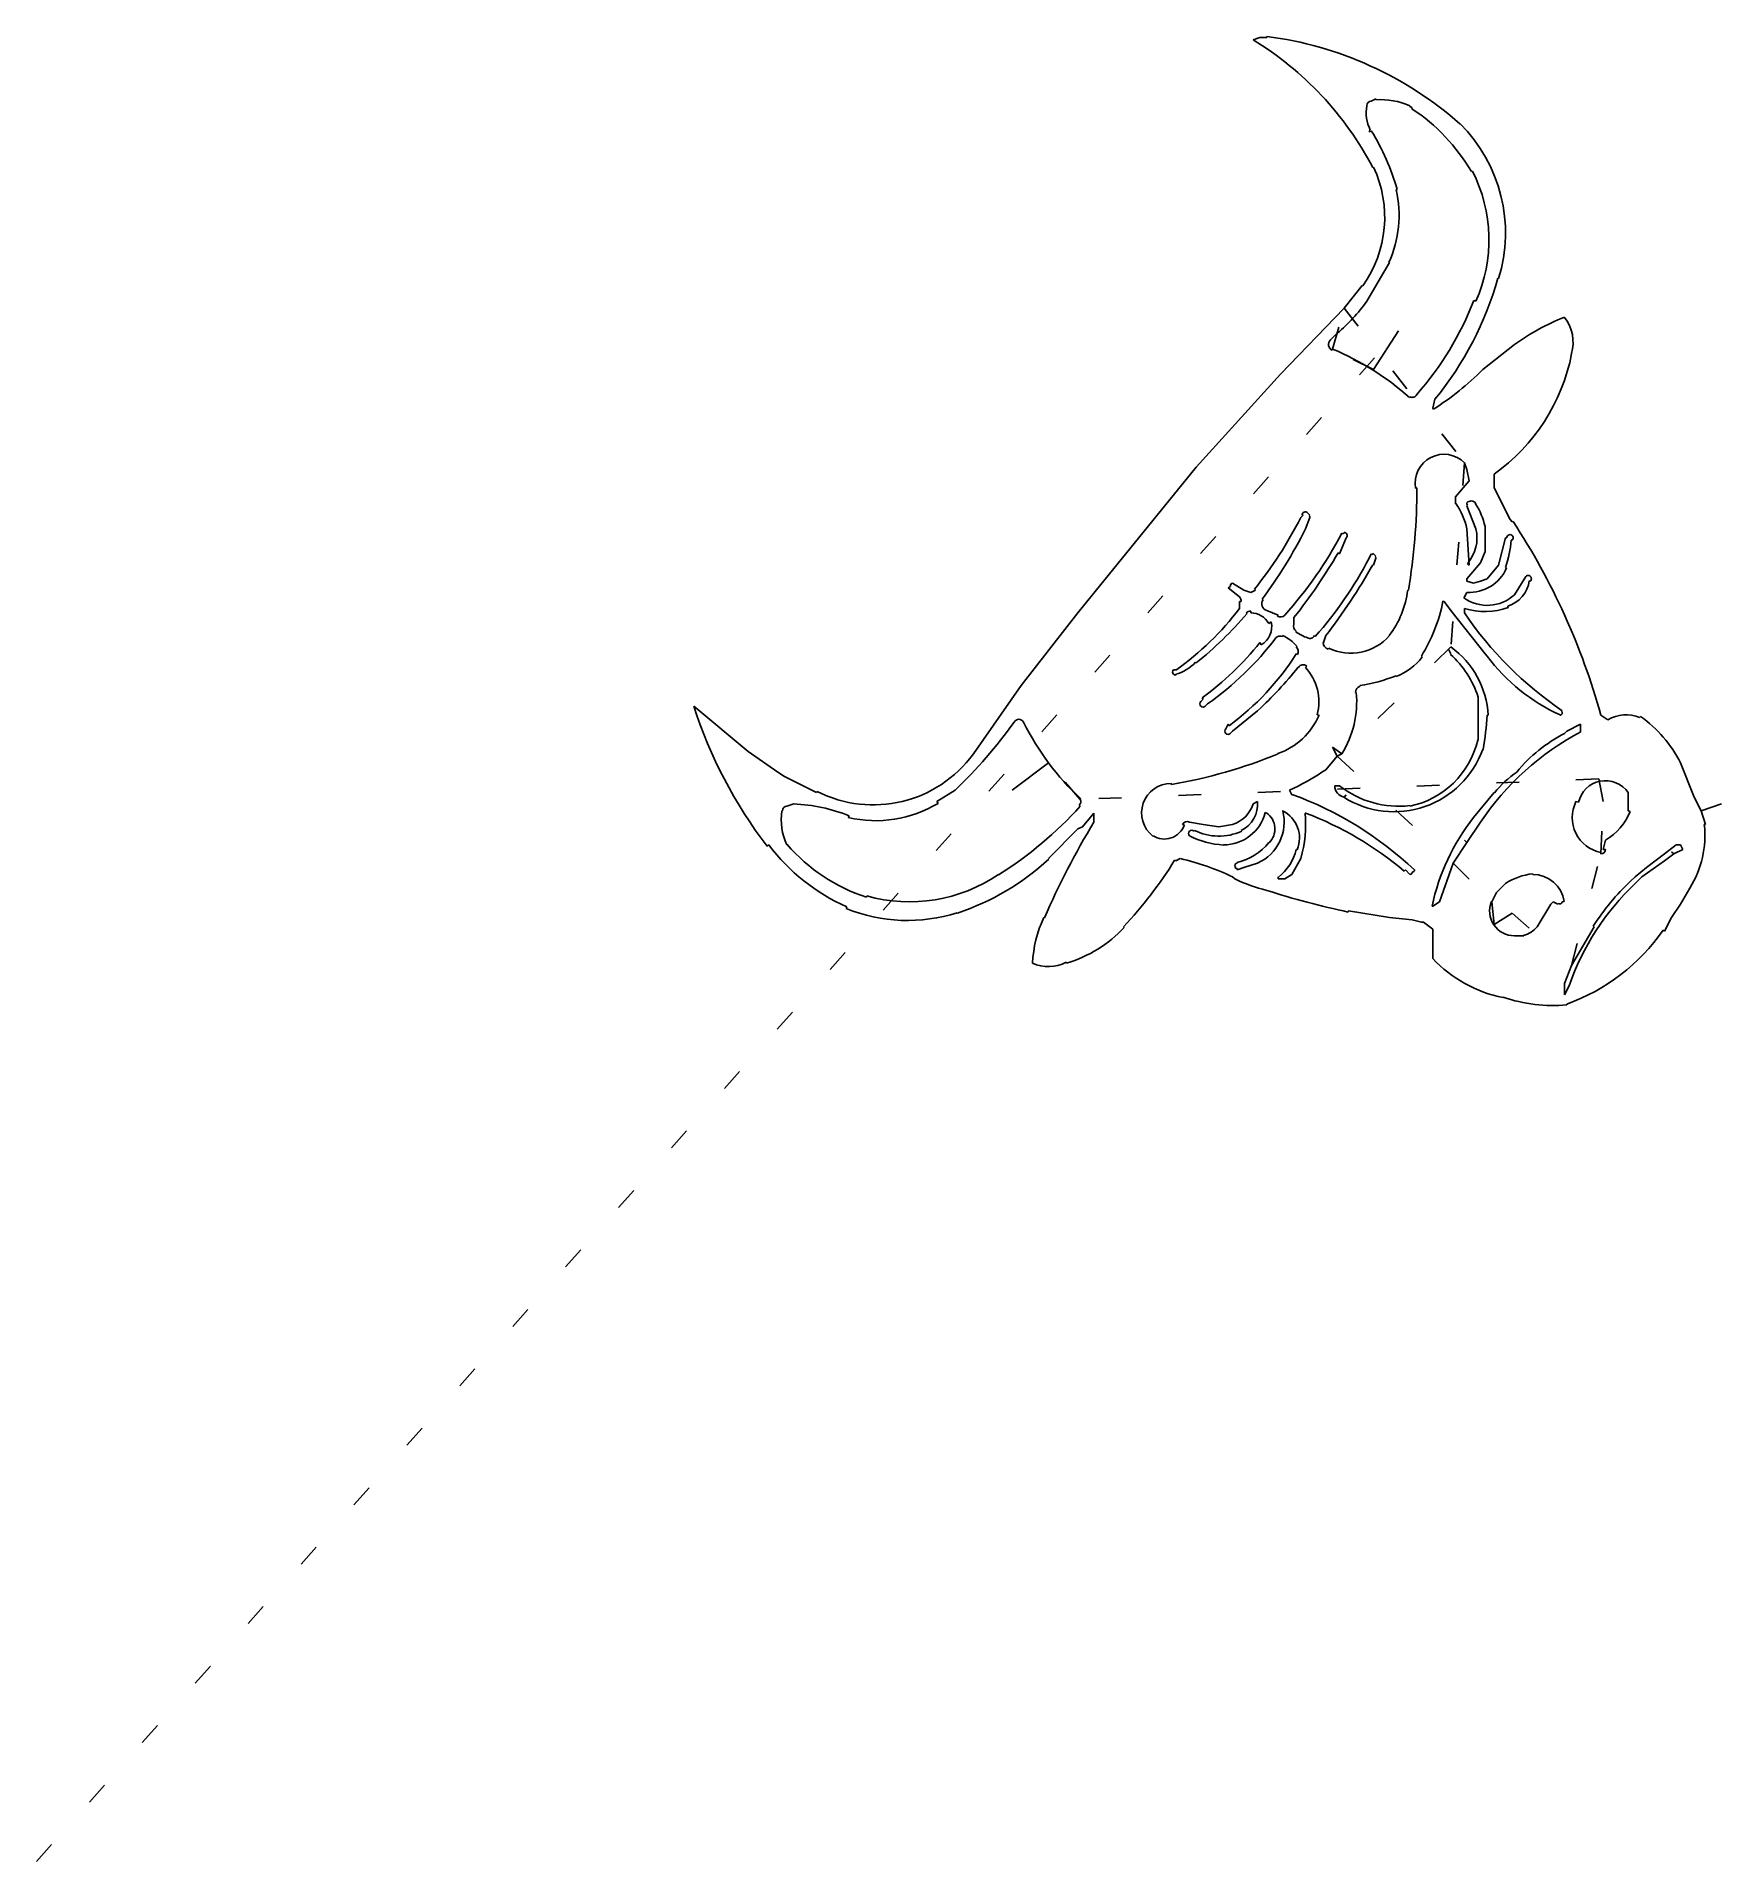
# Model space of a CAD drawing. Extents: x 0 to 7.41, y 0 to 8.02.
import ezdxf

# ---------------------------------------------------------------- set-up
doc = ezdxf.new("R2010")
doc.units = 0
doc.linetypes.add('DOT', pattern=[0.25, 0, -0.25])

msp = doc.modelspace()

# ---------------------------------------------------------------- linework, layer by layer
at = {"layer": '1', "color": 7, "linetype": 'CONTINUOUS'}
for p, q in [((5.41, 8.02), (5.410546, 8.024288)), ((5.35, 8.01), (5.38, 8.02)), ((5.38, 8.02), (5.41, 8.02)), ((5.87, 7.74), (5.89, 7.75)), ((5.89, 7.75), (5.890221, 7.746357)), ((6.04, 7.72), (6.038944, 7.716833)), ((6.05, 7.71), (6.047873, 7.706739)), ((6.26, 7.64), (6.260885, 7.640885)), ((5.86, 7.61), (5.865598, 7.612799)), ((5.87, 7.61), (5.864505, 7.604505)), ((5.88, 7.45), (5.876346, 7.448087)), ((6.31, 7.43), (6.314628, 7.432353)), ((5.98, 7.35), (5.984327, 7.351278)), ((5.85, 6.86), (5.95, 7.03)), ((5.95, 7.03), (5.947421, 7.031152)), ((5.75, 6.83), (5.83, 6.93)), ((5.83, 6.93), (5.83228, 6.928372)), ((6.43, 6.96), (6.42625, 6.961045)), ((5.47, 6.54), (5.75, 6.83)), ((6.33, 6.86), (6.32092, 6.863535)), ((6.72, 6.79), (6.719336, 6.789478)), ((5.69, 6.69), (5.72, 6.72)), ((5.72, 6.72), (5.720364, 6.719573)), ((5.99, 6.73), (5.88, 6.56)), ((6.36, 6.56), (6.5, 6.67)), ((6.5, 6.67), (6.500377, 6.669488)), ((6.75, 6.63), (6.750987, 6.62981)), ((5.1, 6.13), (5.47, 6.54)), ((6.04, 6.44), (6.037568, 6.437267)), ((6.15, 6.43), (6.14, 6.39)), ((6.14, 6.39), (6.142864, 6.385462)), ((4.58, 5.49), (5.1, 6.13)), ((6.28, 6.15), (6.29, 6.12)), ((6.29, 6.12), (6.3, 6.07)), ((6.41, 6.1), (6.41, 6.04)), ((6.07, 6.04), (6.064453, 6.039075)), ((6.3, 6.07), (6.24, 6)), ((6.41, 6.04), (6.48, 5.9)), ((6.24, 6), (6.24, 5.97)), ((6.24, 5.97), (6.241659, 5.971175)), ((6.29, 5.96), (6.292929, 5.962929)), ((6.33, 5.86), (6.29, 5.96)), ((6.33, 5.97), (6.328263, 5.968842)), ((5.56, 5.91), (5.57, 5.92)), ((5.57, 5.92), (5.565858, 5.92)), ((5.6, 5.91), (5.58, 5.86)), ((5.58, 5.86), (5.581202, 5.859387)), ((5.59, 5.93), (5.6, 5.92)), ((5.6, 5.92), (5.597071, 5.917071)), ((6.29, 5.86), (6.3, 5.7)), ((6.37, 5.87), (6.37, 5.76)), ((6.48, 5.9), (6.49, 5.89)), ((6.49, 5.89), (6.493373, 5.892209)), ((5.76, 5.82), (5.73, 5.75)), ((5.74, 5.84), (5.742929, 5.837071)), ((5.75, 5.84), (5.75, 5.844142)), ((6.43, 5.7), (6.46, 5.82)), ((6.46, 5.82), (6.465858, 5.82)), ((6.49, 5.81), (6.484994, 5.810334)), ((5.73, 5.75), (5.723661, 5.753663)), ((5.86, 5.73), (5.87, 5.75)), ((5.87, 5.75), (5.872929, 5.747071)), ((5.88, 5.7), (5.876736, 5.701845)), ((5.88, 5.75), (5.89, 5.74)), ((5.89, 5.73), (5.88, 5.7)), ((5.89, 5.74), (5.887071, 5.737071)), ((6.35, 5.71), (6.29, 5.64)), ((6.3, 5.7), (6.292598, 5.706344)), ((6.37, 5.76), (6.35, 5.71)), ((6.38, 5.64), (6.43, 5.7)), ((5.26, 5.62), (5.31, 5.59)), ((6.29, 5.64), (6.29, 5.63)), ((6.29, 5.63), (6.32, 5.62)), ((6.32, 5.62), (6.35, 5.63)), ((6.35, 5.63), (6.38, 5.64)), ((6.46, 5.69), (6.465163, 5.687741)), ((6.5, 5.57), (6.55, 5.65)), ((6.57, 5.63), (6.564648, 5.630765)), ((5.24, 5.6), (5.251056, 5.605528)), ((5.29, 5.56), (5.24, 5.6)), ((5.29, 5.51), (5.29, 5.54)), ((5.29, 5.54), (5.298284, 5.54)), ((5.31, 5.59), (5.34, 5.58)), ((5.34, 5.58), (5.36, 5.59)), ((5.36, 5.59), (5.355586, 5.593576)), ((5.39, 5.55), (5.393688, 5.547541)), ((6.03, 5.59), (6.033146, 5.58947)), ((6.19, 5.54), (6.185102, 5.540966)), ((6.22, 5.5), (6.19, 5.54)), ((6.28, 5.56), (6.277168, 5.556036)), ((6.29, 5.58), (6.28, 5.56)), ((4.33, 5.17), (4.58, 5.49)), ((5.32, 5.49), (5.323781, 5.486731)), ((5.34, 5.49), (5.34, 5.498284)), ((5.41, 5.5), (5.46, 5.48)), ((5.46, 5.48), (5.457351, 5.474702)), ((5.49, 5.48), (5.489473, 5.480475)), ((5.53, 5.47), (5.53, 5.44)), ((6.37, 5.31), (6.22, 5.5)), ((6.28, 5.51), (6.28, 5.49)), ((6.47, 5.52), (6.472167, 5.514365)), ((5.43, 5.45), (5.418674, 5.443708)), ((5.45, 5.38), (5.450373, 5.379715)), ((5.48, 5.39), (5.478944, 5.386833)), ((5.54, 5.41), (5.537803, 5.406888)), ((5.62, 5.39), (5.623738, 5.386697)), ((5.67, 5.39), (5.66, 5.36)), ((5.95, 5.39), (5.949229, 5.390584)), ((5.38, 5.36), (5.385742, 5.349952)), ((5.54, 5.34), (5.54332, 5.342809)), ((5.54, 5.31), (5.545298, 5.307351)), ((5.66, 5.36), (5.658377, 5.36)), ((5.68, 5.33), (5.682527, 5.335307)), ((6.09, 5.3), (6.094177, 5.296818)), ((6.22, 5.34), (6.21, 5.33)), ((6.21, 5.33), (6.22, 5.31)), ((6.22, 5.31), (6.217805, 5.307585)), ((6.38, 5.3), (6.37, 5.31)), ((5, 5.24), (5.01, 5.24)), ((5.01, 5.24), (5.010854, 5.23879)), ((5.01, 5.22), (5.01, 5.215858)), ((5.1, 5.27), (5.096897, 5.272881)), ((5.55, 5.25), (5.548787, 5.250982)), ((5.58, 5.25), (5.585811, 5.255811)), ((4.12, 4.87), (4.33, 5.17)), ((5.8, 5.14), (5.803788, 5.140352)), ((5.82, 5.17), (5.820513, 5.16846)), ((5.98, 5.21), (5.978651, 5.213421)), ((2.89, 5.08), (3.13, 4.88)), ((5.12, 5.1), (5.13, 5.11)), ((5.13, 5.11), (5.125501, 5.116193)), ((5.15, 5.09), (5.14, 5.08)), ((5.37, 5.06), (5.26, 4.97)), ((6.34, 5.12), (6.34, 4.93)), ((6.71, 5.06), (6.707071, 5.057071)), ((4.3, 5.01), (4.30007, 5.009949)), ((5.23, 4.98), (5.24, 5)), ((5.24, 5), (5.244376, 4.994039)), ((5.64, 5.04), (5.631589, 5.042294)), ((6.38, 5.04), (6.383564, 5.040183)), ((6.7, 5.04), (6.700602, 5.041328)), ((6.73, 4.97), (6.79, 5)), ((6.79, 5), (6.79, 4.97)), ((6.88, 5.04), (6.91, 5.02)), ((6.91, 5.02), (6.910172, 5.019721)), ((7.05, 5.03), (7.053686, 5.035138)), ((5.26, 4.97), (5.25, 4.96)), ((5.74, 4.87), (5.7, 4.9)), ((6.34, 4.93), (6.337876, 4.930503)), ((6.72, 4.96), (6.73, 4.97)), ((6.79, 4.97), (6.791524, 4.967136)), ((3.13, 4.88), (3.26, 4.79)), ((4.45, 4.83), (4.29, 4.71)), ((5.46, 4.87), (5.459307, 4.87201)), ((5.72, 4.86), (5.67, 4.8)), ((5.74, 4.87), (5.72, 4.86)), ((6.36, 4.89), (6.3621, 4.889665)), ((7.23, 4.83), (7.29, 4.68)), ((3.26, 4.79), (3.29, 4.77)), ((3.29, 4.77), (3.43, 4.7)), ((4.99, 4.74), (4.990829, 4.735239)), ((5.67, 4.8), (5.669653, 4.800501)), ((6.51, 4.79), (6.509543, 4.790378)), ((6.89, 4.66), (6.87, 4.76)), ((3.43, 4.7), (3.432741, 4.705373)), ((4.04, 4.71), (3.96, 4.66)), ((3.96, 4.66), (3.964569, 4.652385)), ((5.37, 4.66), (5.35, 4.65)), ((5.53, 4.72), (5.51, 4.71)), ((5.51, 4.71), (5.52, 4.69)), ((5.52, 4.69), (5.52075, 4.692056)), ((5.71, 4.73), (5.70901, 4.73)), ((5.73, 4.73), (5.71, 4.73)), ((5.75, 4.68), (5.76, 4.69)), ((6.32, 4.59), (6.41, 4.7)), ((6.41, 4.7), (6.411435, 4.698844)), ((6.77, 4.66), (6.78106, 4.657448)), ((7, 4.7), (7, 4.62)), ((7.29, 4.68), (7.32, 4.62)), ((3.28, 4.62), (3.278251, 4.62028)), ((3.33, 4.65), (3.3, 4.64)), ((3.57, 4.59), (3.573087, 4.59766)), ((4.59, 4.64), (4.585811, 4.644189)), ((4.65, 4.61), (4.6, 4.55)), ((4.65, 4.57), (4.65, 4.61)), ((5.41, 4.61), (5.403744, 4.611646)), ((5.48, 4.62), (5.480492, 4.620129)), ((5.58, 4.61), (5.578897, 4.609898)), ((6.04, 4.64), (6.039663, 4.642827)), ((7, 4.62), (7.008546, 4.616439)), ((7.32, 4.62), (7.41, 4.65)), ((7.32, 4.62), (7.34, 4.56)), ((4.58, 4.54), (4.45, 4.41)), ((4.6, 4.55), (4.58, 4.54)), ((4.91, 4.51), (4.90879, 4.508487)), ((5.04, 4.56), (5.048333, 4.556875)), ((5.13, 4.56), (5.07, 4.57)), ((5.09, 4.53), (5.091926, 4.533852)), ((5.2, 4.55), (5.13, 4.56)), ((5.26, 4.56), (5.2, 4.55)), ((5.3, 4.53), (5.29831, 4.533381)), ((6.35, 4.57), (6.29, 4.48)), ((7.34, 4.56), (7.334341, 4.559342)), ((3.22, 4.47), (3.212738, 4.464441)), ((3.3, 4.47), (3.301457, 4.471259)), ((5.22, 4.47), (5.219964, 4.469327)), ((5.42, 4.48), (5.420828, 4.479172)), ((5.54, 4.45), (5.543844, 4.448398)), ((6.29, 4.48), (6.23, 4.39)), ((6.29, 4.48), (6.28, 4.49)), ((6.88, 4.44), (6.879303, 4.436515)), ((6.88, 4.43), (6.88, 4.44)), ((6.9, 4.49), (6.89, 4.45)), ((6.89, 4.45), (6.9, 4.45)), ((7.08, 4.37), (7.16, 4.43)), ((7.16, 4.43), (7.21, 4.47)), ((7.2, 4.43), (7.16, 4.4)), ((7.2, 4.43), (7.19, 4.44)), ((7.24, 4.45), (7.2, 4.43)), ((7.21, 4.47), (7.23, 4.47)), ((7.23, 4.47), (7.24, 4.45)), ((4.23, 4.34), (4.231106, 4.338252)), ((4.45, 4.41), (4.452397, 4.407383)), ((5.01, 4.4), (5.005195, 4.402964)), ((5.03, 4.41), (5.01, 4.4)), ((5.27, 4.37), (5.272929, 4.372929)), ((5.28, 4.39), (5.279413, 4.392265)), ((5.31, 4.37), (5.28, 4.36)), ((5.28, 4.36), (5.28, 4.365858)), ((5.37, 4.39), (5.31, 4.37)), ((5.52, 4.34), (5.49, 4.32)), ((5.56, 4.41), (5.52, 4.34)), ((6.02, 4.36), (6.015167, 4.35427)), ((6.04, 4.34), (6.02, 4.36)), ((6.23, 4.39), (6.17, 4.22)), ((6.58, 4.34), (6.579677, 4.342911)), ((7.03, 4.33), (7.08, 4.37)), ((7.16, 4.4), (7.06, 4.33)), ((5.26, 4.33), (5.259842, 4.329661)), ((5.27, 4.32), (5.26, 4.33)), ((5.41, 4.27), (5.409985, 4.26994)), ((5.46, 4.32), (5.46, 4.33)), ((5.46, 4.33), (5.46113, 4.328522)), ((5.49, 4.32), (5.46, 4.32)), ((6.42, 4.26), (6.4, 4.22)), ((6.46, 4.3), (6.42, 4.26)), ((7.01, 4.31), (7.03, 4.33)), ((7.06, 4.33), (7.03, 4.3)), ((7.03, 4.3), (7.030493, 4.299475)), ((7.27, 4.28), (7.23, 4.21)), ((3.56, 4.19), (3.563122, 4.196919)), ((3.65, 4.24), (3.651574, 4.245549)), ((5.77, 4.18), (5.768915, 4.174804)), ((5.95, 4.15), (5.77, 4.18)), ((6.14, 4.2), (6.137319, 4.20056)), ((6.17, 4.22), (6.14, 4.2)), ((6.6, 4.11), (6.66, 4.21)), ((6.66, 4.21), (6.67, 4.22)), ((6.67, 4.22), (6.69, 4.21)), ((6.69, 4.21), (6.692929, 4.212929)), ((6.71, 4.22), (6.718372, 4.221288)), ((7.23, 4.21), (7.19, 4.15)), ((4.05, 4.17), (4.049433, 4.171778)), ((4.43, 4.15), (4.432241, 4.149022)), ((4.78, 4.11), (4.783791, 4.10639)), ((6.05, 4.14), (5.95, 4.15)), ((6.09, 4.13), (6.05, 4.14)), ((6.1, 4.13), (6.09, 4.13)), ((6.14, 4.1), (6.1, 4.13)), ((6.14, 3.97), (6.14, 4.1)), ((6.41, 4.12), (6.49, 4.17)), ((6.75, 3.94), (6.85, 4.11)), ((6.85, 4.11), (6.846262, 4.112359)), ((7.16, 4.09), (7.153481, 4.094554)), ((7.19, 4.15), (7.16, 4.09)), ((6.5, 4.07), (6.54, 4.07)), ((6.54, 4.07), (6.539565, 4.071413)), ((4.38, 3.95), (4.38049, 3.949981)), ((4.53, 3.95), (4.527896, 3.953945)), ((6.72, 3.86), (6.75, 3.94)), ((6.72, 3.81), (6.72, 3.86)), ((6.45, 3.8), (6.449624, 3.798184)), ((6.74, 3.85), (6.72, 3.81)), ((6.73, 3.77), (6.730315, 3.766434))]:
    msp.add_line(p, q, dxfattribs=at)
at = {"layer": '1', "color": 7, "linetype": 'DOT'}
for p, q in [((5.7, 6.65), (5.75, 6.83)), ((5.75, 6.83), (6.28, 6.15)), ((0, 0, 1), (5.99, 6.73)), ((5.7, 6.65), (5.697351, 6.644702)), ((5.88, 6.56), (5.7, 6.65)), ((6.28, 6.15), (6.22, 5.34)), ((6.22, 5.34), (5.74, 4.87)), ((5.7, 4.9), (5.72, 4.86)), ((4.59, 4.67), (4.45, 4.83)), ((5.72, 4.86), (6.23, 4.39)), ((6.87, 4.76), (4.59, 4.67)), ((4.59, 4.67), (4.59244, 4.672621)), ((5.75, 4.68), (5.749486, 4.679182)), ((5.76, 4.69), (5.75, 4.68)), ((6.88, 4.43), (6.89, 4.66)), ((7.41, 4.65), (7.32, 4.62)), ((6.28, 4.49), (6.29, 4.48)), ((6.75, 3.94), (6.88, 4.43)), ((7.19, 4.44), (7.2, 4.43)), ((6.23, 4.39), (6.4, 4.22)), ((6.4, 4.22), (6.397868, 4.220853)), ((6.4, 4.22), (6.41, 4.12)), ((6.49, 4.17), (6.75, 3.94))]:
    msp.add_line(p, q, dxfattribs=at)
at = {"layer": '1', "color": 7, "linetype": 'CONTINUOUS'}
for centre, radius, start, end in [((4.6, 6.78), 1.440625, 27.629247, 58.626995), ((5.21, 6.45), 1.58701, 48.576334, 82.740276), ((6.02, 7.69), 0.172627, 169.99202, 206.565051), ((5.87, 7.72), 0.02, 90, 180), ((5.91, 7.42), 0.326956, 66.571307, 93.468229), ((6.03, 7.69), 0.028284, 45, 71.565051), ((5.6, 7.02), 0.819878, 30.004921, 56.888658), ((5.78, 7.16), 0.680074, 342.897271, 405), ((5.89, 7.63), 0.036056, 213.690068, 225), ((4.93, 7.04), 1.099318, 16.448608, 31.23191), ((5.41, 7.23), 0.518941, 324.462322, 385.083594), ((5.72, 7.13), 0.667083, 336.124719, 386.952179), ((5.48, 7.24), 0.511957, 335.924502, 372.407419), ((5.03, 7.35), 1.449414, 320.599339, 344.433682), ((5.2, 7.33), 0.802122, 310.446232, 324.130176), ((5.02, 7.37), 1.39603, 318.775466, 338.728391), ((7.06, 5.91), 0.943398, 111.124719, 126.384352), ((6.58, 6.68), 0.1772, 343.61046, 398.157227), ((5.71, 6.67), 0.028284, 135, 243.434949), ((5.23, 5.53), 1.214619, 48.327404, 67.234991), ((5.92, 6.79), 0.846286, 305.380272, 349.088872), ((5.49, 7.42), 1.223315, 302.254711, 315.331186), ((6.05, 6.46), 0.022361, 243.434949, 333.434949), ((6.19, 6.06), 0.127279, 45, 189.462322), ((3.42, 6.03), 2.650019, 350.430916, 360.216209), ((6, 5.8), 0.296142, 11.689369, 35.311213), ((6.3, 5.97), 0.01, 90, 225), ((6.31, 5.96), 0.022361, 26.565051, 116.565051), ((6.09, 5.81), 0.286356, 12.094757, 33.690068), ((3.99, 6.7), 1.757555, 320.984952, 333.289158), ((3.6, 6.87), 2.224073, 323.593817, 332.973826), ((5.58, 5.92), 0.014142, 45, 180), ((5.59, 5.91), 0.01, 0, 45), ((6.16, 5.82), 0.174642, 319.398705, 373.24052), ((3.94, 4.22), 3.052212, 15.584401, 33.220868), ((4.18, 6.66), 1.762385, 317.988632, 332.271743), ((5.75, 5.83), 0.01, 90, 135), ((5.75, 5.83), 0.014142, 315, 450), ((6.04, 5.84), 0.445982, 340.346176, 356.185925), ((6.48, 5.82), 0.014142, 315, 540), ((3.74, 6.9), 2.29107, 321.379248, 329.976836), ((4.33, 6.53), 1.726528, 318.532295, 332.39602), ((3.58, 7), 2.638219, 322.391684, 330.524111), ((5.88, 5.74), 0.01, 90, 135), ((5.88, 5.73), 0.01, 0, 45), ((5.26, 5.61), 0.01, 90, 206.565051), ((6.3, 5.76), 0.180278, 266.82017, 336.370622), ((6.43, 5.65), 0.136015, 287.102729, 351.869898), ((6.56, 5.64), 0.014142, 315, 495), ((5.27, 5.54), 0.028284, 0, 45), ((5.42, 5.53), 0.031623, 146.309932, 251.565051), ((5.62, 5.64), 0.413038, 322.853313, 353.047043), ((5.48, 5.68), 0.718679, 328.079124, 348.84534), ((6.38, 5.7), 0.176918, 234.462322, 312.70939), ((4.29, 6.26), 1.25, 305.217593, 323.130102), ((3.99, 6.64), 1.763236, 309.015048, 319.151285), ((5.34, 5.47), 0.028284, 90, 135), ((5.34, 5.4), 0.09, 29.054604, 90), ((5.47, 5.5), 0.028284, 243.434949, 315), ((6.37, 5.78), 0.284605, 251.565051, 291.037511), ((7.6, 6.38), 1.592011, 213.98952, 236.01048), ((4.35, 6.22), 1.384522, 305.297143, 322.633331), ((5.34, 5.43), 0.092195, 299.744881, 372.528808), ((5.47, 5.36), 0.028284, 71.565051, 135), ((5.41, 5.23), 0.174642, 40.236358, 66.370622), ((5.55, 5.43), 0.022361, 153.434949, 243.434949), ((5.66, 5.58), 0.211896, 234.782407, 250.709954), ((5.6, 5.4), 0.022361, 243.434949, 333.434949), ((5.78, 5.54), 0.226716, 244.536655, 318.576334), ((4.36, 6.17), 1.302498, 305.995221, 321.546291), ((4.55, 5.94), 1.173456, 306.280253, 327.528808), ((5.52, 5.32), 0.028284, 333.434949, 405), ((5.69, 5.36), 0.031623, 180, 251.565051), ((5.88, 5.46), 0.269258, 291.801409, 322.696052), ((5.92, 4.98), 0.442719, 18.434949, 47.726311), ((5.99, 5.02), 0.394081, 2.935673, 54.293309), ((7.04, 5.79), 0.82201, 216.591088, 245.613629), ((5.01, 5.23), 0.014142, 135, 225), ((5.01, 5.23), 0.014142, 225, 270), ((4.96, 5.4), 0.186815, 285.524111, 317.121096), ((4.13, 6.4), 1.825705, 312.780344, 320.997401), ((5.57, 5.24), 0.022361, 45, 153.434949), ((5.42, 5.1), 0.219317, 344.744881, 403.15239), ((5.37, 5.1), 0.43566, 328.134022, 365.314546), ((5.83, 5.14), 0.03, 108.434949, 180), ((5.7, 5.92), 0.759539, 279.090277, 291.5226), ((4.84, 5.71), 2.049244, 197.904448, 217.431603), ((5.13, 5.09), 0.014142, 135, 225), ((5.13, 5.09), 0.014142, 225, 315), ((6.7, 5.05), 0.01, 0, 45), ((2.44, 6.36), 2.298369, 314.118596, 324.027613), ((4.32, 5), 0.022361, 26.565051, 153.434949), ((5.4, 5.54), 1.185116, 206.565051, 227.045408), ((5.24, 4.97), 0.014142, 135, 225), ((5.36, 5.16), 0.304631, 289.025606, 336.801409), ((4.48, 5.19), 1.905912, 350.933497, 355.486012), ((6.7, 5.05), 0.01, 270, 360), ((6.99, 4.89), 0.152315, 66.801409, 121.607502), ((6.72, 4.57), 0.572451, 27.012665, 54.344672), ((5.24, 4.97), 0.014142, 225, 315), ((5.96, 5.02), 0.38833, 281.888658, 346.675469), ((7.37, 3.88), 1.231463, 118.017894, 145.922805), ((7.03, 4.36), 0.675352, 117.323891, 140.411869), ((3.68, 5.19), 0.544059, 242.96914, 323.972627), ((4.6, 6.98), 2.27853, 279.876601, 292.174971), ((5.97, 5.03), 0.414367, 237.847705, 340.253163), ((4.99, 4.61), 0.13, 90, 231.340192), ((5.11, 5.61), 0.984124, 295.263099, 304.658355), ((6.77, 4.41), 0.460435, 124.380345, 141.146626), ((6.9, 4.63), 0.122066, 34.99202, 167.005383), ((4.57, 4.66), 0.022361, 315, 386.565051), ((5.24, 4.65), 0.130384, 296.565051, 364.398705), ((4.98, 3.21), 1.577625, 46.797932, 69.954751), ((5.76, 4.73), 0.05099, 180, 258.690068), ((5.99, 5.06), 0.420119, 231.766175, 276.788975), ((6.91, 4.59), 0.156525, 153.434949, 258.690068), ((3.53, 4.58), 0.254951, 170.909723, 205.559965), ((3.3, 4.62), 0.02, 90, 180), ((3.3, 3.92), 0.730616, 68.051301, 87.646703), ((3.69, 5.11), 0.533667, 257.005383, 300.963757), ((3.3, 5.81), 1.741551, 302.319617, 317.792702), ((5.22, 4.66), 0.19, 270, 345.256437), ((5.22, 4.69), 0.136015, 287.102729, 342.897271), ((5.29, 4.57), 0.196977, 293.962489, 374.743563), ((5.36, 4.54), 0.086023, 315, 414.462322), ((5.42, 4.5), 0.134164, 337.380135, 423.434949), ((5.04, 4.56), 0.541202, 343.909184, 365.290081), ((5.05, 3.21), 1.496964, 49.853096, 69.264766), ((7.05, 4.01), 0.932363, 141.532137, 168.20657), ((6.76, 4.72), 0.269258, 301.328693, 337.380135), ((7.73, 2.71), 3.598055, 148.872386, 156.425294), ((4.96, 4.59), 0.09434, 237.994617, 339.443955), ((5.06, 4.55), 0.022361, 63.434949, 153.434949), ((5.08, 4.52), 0.014142, 45, 225), ((5.24, 4.84), 0.371214, 242.744672, 266.905942), ((5.2, 4.75), 0.241661, 243.434949, 294.443955), ((6.91, 4.51), 0.4272, 327.425943, 366.632515), ((3.93, 5.01), 0.89202, 217.255289, 245.714175), ((3.89, 4.98), 0.777946, 220.840358, 252.03086), ((5.21, 4.66), 0.276586, 284.534455, 319.398705), ((5.33, 4.5), 0.21587, 307.405357, 346.607502), ((6.88, 4.45), 0.02, 270, 360), ((3.84, 4.91), 0.690652, 254.167613, 304.380345), ((3.69, 5.24), 1.128938, 288.595441, 312.479172), ((3.47, 5.35), 1.803802, 316.57243, 328.330265), ((4.75, 3.24), 1.203038, 64.925581, 76.541315), ((5.28, 4.38), 0.01, 90, 225), ((5.28, 4.38), 0.014142, 225, 270), ((6.04, 4.35), 0.01, 270, 360), ((6.05, 4.36), 0.01, 270, 360), ((6.61, 4.07), 0.274591, 96.340192, 123.111342), ((6.58, 4.2), 0.14, 8.746162, 90), ((5.61, 5.05), 0.805295, 245.026089, 255.618605), ((6.48, 7.58), 3.478649, 252.085908, 258.204796), ((7.79, 3.49), 1.11, 133.17591, 161.075356), ((7.69, 3.58), 0.997647, 132.969086, 147.750026), ((3.83, 4.86), 0.722357, 248.051301, 287.684392), ((6.5, 4.18), 0.11, 158.198591, 270), ((6.7, 4.22), 0.01, 225, 360), ((4.89, 3.93), 0.509902, 154.440035, 177.754257), ((4.36, 4.51), 0.585235, 286.886791, 316.397181), ((6.5, 4.2), 0.134536, 287.102729, 318.012788), ((6.43, 4.6), 0.882553, 289.872176, 325.06069), ((4.45, 4.1), 0.165529, 244.983107, 298.072487), ((6.57, 4.38), 0.594138, 223.636072, 258.310631), ((6.67, 4.45), 0.686222, 251.301017, 275.042451)]:
    msp.add_arc(centre, radius, start, end, dxfattribs=at)

doc.saveas('drawing.dxf')
